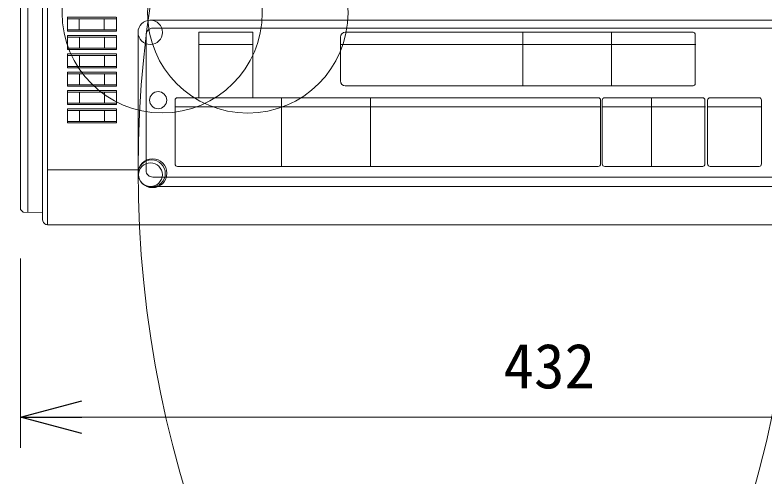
# Model space of a CAD drawing. Units: millimetres, scale not verified. Extents: x -63 to 111, y -56 to 63.
# Drawn here: x 15.76 to 46.39, y 0.99 to 19.85 of the extents above; entities that cross this region are included whole.
import ezdxf
from ezdxf.enums import TextEntityAlignment as Align

# ---------------------------------------------------------------- set-up
doc = ezdxf.new("R2010")
doc.units = ezdxf.units.MM
doc.header["$LTSCALE"] = 0.125
doc.layers.add('0-0_0', color=7, linetype='Continuous')
doc.layers.add('0-4_SUNPO', color=3, linetype='Continuous', lineweight=18)
doc.layers.add('0-5_GAIKEI', color=7, linetype='Continuous', lineweight=18)
doc.styles.add('ＭＳ ゴシック', font='')
doc.styles.get('ＭＳ ゴシック').set_extended_font_data('MS Gothic')

# ---------------------------------------------------------------- blocks, each defined once
blk = doc.blocks.new('_Open30')
at = {"layer": '0-0_0'}
blk.add_line((0, 0), (-1, 0), dxfattribs=at)
blk.add_lwpolyline([(-1, 0.26795), (0, 0), (-1, -0.26795)], dxfattribs=at)
blk = doc.blocks.new('D1')
at = {"layer": '0-4_SUNPO'}
for p, q in [((209.4862, 197.4008), (209.4862, 189.6749)), ((211.9862, 190.9249), (250.1862, 190.9249))]:
    blk.add_line(p, q, dxfattribs=at)
at = {"layer": '0-4_SUNPO', "xscale": 2.5, "yscale": 2.5, "rotation": 180}
blk.add_blockref('_Open30', (209.4862, 190.9249), dxfattribs=at)
at = {"layer": '0-4_SUNPO', "color": 7, "style": 'ＭＳ ゴシック'}
blk.add_text('432', height=1.833, dxfattribs=at).set_placement((229.2112, 191.5499), align=Align.BOTTOM_LEFT)

msp = doc.modelspace()

# ---------------------------------------------------------------- linework, layer by layer
at = {"layer": '0-5_GAIKEI', "color": 1}
for p, q in [((17.0855, 11.2865), (17.0855, 26.7865)), ((16.2855, 26.2739), (16.2855, 11.7991)), ((21.2654, 19.6401), (47.2063, 19.6426)), ((20.7828, 13.5232), (20.7822, 19.1408)), ((17.0855, 13.5265), (20.7828, 13.5265)), ((47.218, 12.8475), (21.2872, 12.8451))]:
    msp.add_line(p, q, dxfattribs=at)
at = {"layer": '0-5_GAIKEI'}
for p, q in [((16.8855, 26.5865), (16.8855, 11.4865)), ((15.9855, 11.9039), (15.9855, 26.169)), ((17.8888, 19.7597), (19.8822, 19.7597)), ((17.8888, 19.6991), (19.8822, 19.6991)), ((17.9049, 19.1884), (17.9049, 19.7597)), ((18.3749, 19.2494), (18.3739, 19.6991)), ((19.3971, 19.6991), (19.3961, 19.2494)), ((19.8982, 19.7597), (19.8982, 19.1884)), ((21.3659, 19.3104), (47.1059, 19.3128)), ((19.8822, 19.2494), (17.8888, 19.2494)), ((19.8982, 19.1884), (17.9049, 19.1884)), ((17.9049, 19.0103), (19.8982, 19.0103)), ((17.9049, 18.439), (17.9049, 19.0103)), ((19.8982, 19.0103), (19.8982, 18.439)), ((21.112, 19.0403), (21.1125, 13.5003)), ((23.2679, 19.1443), (23.2679, 16.4715)), ((25.4679, 19.1443), (23.2679, 19.1443)), ((25.4679, 19.1443), (25.4679, 16.4715)), ((43.4631, 19.1443), (29.2473, 19.1443)), ((36.496, 19.1443), (36.496, 16.9561)), ((40.1293, 19.1443), (40.1293, 16.9561)), ((43.547, 19.0443), (43.547, 17.0561)), ((17.9049, 18.9497), (19.8982, 18.9497)), ((18.391, 18.5), (18.39, 18.9497)), ((19.4131, 18.9497), (19.4122, 18.5)), ((29.0473, 17.1561), (29.0473, 18.9443)), ((19.8982, 18.5), (17.9049, 18.5)), ((19.8982, 18.439), (17.9049, 18.439)), ((25.4679, 18.6441), (23.2679, 18.6441)), ((43.5631, 18.6441), (29.0473, 18.6441)), ((17.9049, 17.6896), (17.9049, 18.2609)), ((17.9049, 18.2609), (19.8982, 18.2609)), ((17.9049, 18.2003), (19.8982, 18.2003)), ((18.391, 17.7506), (18.39, 18.2003)), ((19.4131, 18.2003), (19.4122, 17.7506)), ((19.8982, 18.2609), (19.8982, 17.6896)), ((19.8982, 17.7506), (17.9049, 17.7506)), ((19.8982, 17.6896), (17.9049, 17.6896)), ((17.9049, 16.9402), (17.9049, 17.5115)), ((17.9049, 17.5115), (19.8982, 17.5115)), ((19.8982, 17.5115), (19.8982, 16.9402)), ((17.9049, 17.4509), (19.8982, 17.4509)), ((18.391, 17.0012), (18.39, 17.4509)), ((19.4131, 17.4509), (19.4122, 17.0012)), ((19.8982, 17.0012), (17.9049, 17.0012)), ((19.8982, 16.9402), (17.9049, 16.9402)), ((43.4631, 16.9561), (29.2473, 16.9561)), ((17.9049, 16.7621), (19.8982, 16.7621)), ((17.9049, 16.1908), (17.9049, 16.7621)), ((17.9049, 16.7015), (19.8982, 16.7015)), ((18.391, 16.2518), (18.39, 16.7015)), ((19.4131, 16.7015), (19.4122, 16.2518)), ((19.8982, 16.7621), (19.8982, 16.1908)), ((19.8982, 16.2518), (17.9049, 16.2518)), ((22.2929, 16.3715), (22.2929, 13.7675)), ((26.7276, 16.4715), (22.3929, 16.4715)), ((26.6411, 13.6675), (26.6411, 16.4715)), ((39.5782, 16.4697), (26.7276, 16.4697)), ((30.2811, 13.6658), (30.2811, 16.4697)), ((39.6782, 16.3697), (39.6782, 13.7658)), ((39.7457, 16.371), (39.7457, 13.767)), ((43.8584, 16.471), (39.8457, 16.471)), ((41.7584, 16.471), (41.7584, 13.667)), ((43.9423, 16.371), (43.9423, 13.767)), ((44.0516, 13.767), (44.0516, 16.371)), ((44.1516, 16.471), (46.1516, 16.471)), ((46.2516, 16.371), (46.2516, 13.767)), ((19.8982, 16.1908), (17.9049, 16.1908)), ((17.9049, 15.4414), (17.9049, 16.0127)), ((17.9049, 16.0127), (19.8982, 16.0127)), ((17.9049, 15.9521), (19.8982, 15.9521)), ((18.391, 15.5024), (18.39, 15.9521)), ((19.4131, 15.9521), (19.4122, 15.5024)), ((19.8982, 16.0127), (19.8982, 15.4414)), ((26.7276, 16.1007), (22.2929, 16.1007)), ((39.6782, 16.099), (26.7276, 16.099)), ((43.9584, 16.099), (39.7457, 16.099)), ((46.2516, 16.099), (44.0516, 16.099)), ((19.8982, 15.5024), (17.9049, 15.5024)), ((19.8982, 15.4414), (17.9049, 15.4414)), ((26.7276, 13.6675), (22.3929, 13.6675)), ((39.5782, 13.6658), (26.7276, 13.6658)), ((43.8584, 13.667), (39.8457, 13.667)), ((46.1516, 13.667), (44.1516, 13.667)), ((21.3826, 13.2304), (47.1226, 13.2328)), ((16.085, 11.8027), (15.9855, 11.9039)), ((16.085, 11.8027), (16.8855, 11.7882)), ((17.0855, 11.2865), (59.0355, 11.2865))]:
    msp.add_line(p, q, dxfattribs=at)
at = {"layer": '0-5_GAIKEI', "color": 1}
for centre, radius in [((-1.3743, 13.5253), 49.0805), ((65.8499, 13.5243), 45.0672), ((21.2813, 19.1411), 0.4991), ((21.372, 13.39), 0.589), ((21.3398, 13.3811), 0.5559), ((21.2903, 13.3292), 0.4842)]:
    msp.add_circle(centre, radius, dxfattribs=at)
at = {"layer": '0-5_GAIKEI'}
for centre, radius in [((21.7667, 19.9412), 4.0908), ((25.2641, 19.9365), 4.0956), ((21.6023, 16.3704), 0.35)]:
    msp.add_circle(centre, radius, dxfattribs=at)
for centre, radius, start, end in [((21.382, 19.0404), 0.27, 90.00549, 180.00549), ((29.2473, 18.9443), 0.2, 90, 180), ((43.447, 19.0443), 0.1, 0, 90), ((29.2473, 17.1561), 0.2, 180, 270), ((43.447, 17.0561), 0.1, 270, 0), ((22.3929, 16.3715), 0.1, 90, 180), ((39.5782, 16.3697), 0.1, 0, 90), ((39.8457, 16.371), 0.1, 90, 180), ((43.8423, 16.371), 0.1, 0, 90), ((44.1516, 16.371), 0.1, 90, 180), ((46.1516, 16.371), 0.1, 0, 90), ((21.3825, 13.5004), 0.27, 180.00549, 270.00549), ((22.3929, 13.7675), 0.1, 180, 270), ((39.5782, 13.7658), 0.1, 270, 0), ((39.8457, 13.767), 0.1, 180, 270), ((43.8423, 13.767), 0.1, 270, 0), ((44.1516, 13.767), 0.1, 180, 270), ((46.1516, 13.767), 0.1, 270, 0), ((17.0855, 11.4865), 0.2, 180, 270.00004)]:
    msp.add_arc(centre, radius, start, end, dxfattribs=at)

# ---------------------------------------------------------------- block references
at = {"layer": '0-4_SUNPO'}
msp.add_blockref('D1', (-193.5007, -187.4969), dxfattribs=at)

doc.saveas('drawing.dxf')
